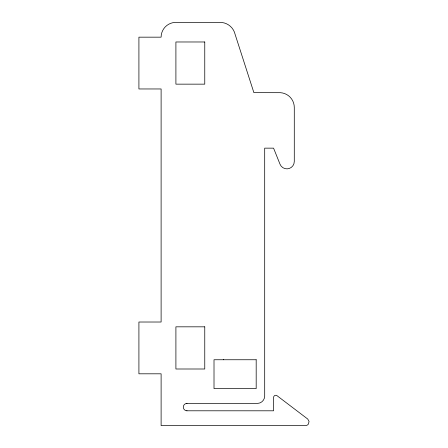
<?xml version="1.0" encoding="UTF-8"?>
<svg xmlns="http://www.w3.org/2000/svg" width="448" height="448" viewBox="0 0 448 448"><rect width="100%" height="100%" fill="white"/><g stroke="black" fill="none" stroke-linecap="round" stroke-linejoin="round"><path stroke-width="0.67" d="M223.401 359.75L223.742 359.296M187.006 410.799A3.702 3.702 0 0 1 183.31 407.221A3.702 3.702 0 0 1 186.777 403.413L187.006 403.402M186.777 403.413L257.757 403.39A7.403 7.403 0 0 0 264.695 396.004L264.695 148.148L273.571 148.148L280.011 164.192A7.398 7.398 0 0 0 294.286 161.465L294.286 107.458A14.795 14.795 0 0 0 280.42 92.686L253.887 92.658L235.116 34.378A15.372 15.372 0 0 0 219.559 22.4L174.978 22.4A14.801 14.801 0 0 0 161.112 37.167L138.914 37.167L138.914 88.962L161.112 88.962L161.112 322.017L138.914 322.017L138.914 373.811L161.112 373.811L161.112 425.6L305.62 425.594A3.702 3.702 0 0 0 308.381 424.077L309.058 421.439L307.742 419.048L276.735 395.478A2.223 2.223 0 0 0 273.571 397.482L273.571 410.805L186.777 410.794M204.764 41.978L175.907 41.978L175.907 84.151L204.764 84.151L204.764 41.978M204.764 326.827L175.907 326.827L175.907 369.001L204.764 369.001L204.764 326.827M256.183 359.75L214.01 359.75L214.01 388.606L256.183 388.606L256.183 359.75"/></g></svg>
